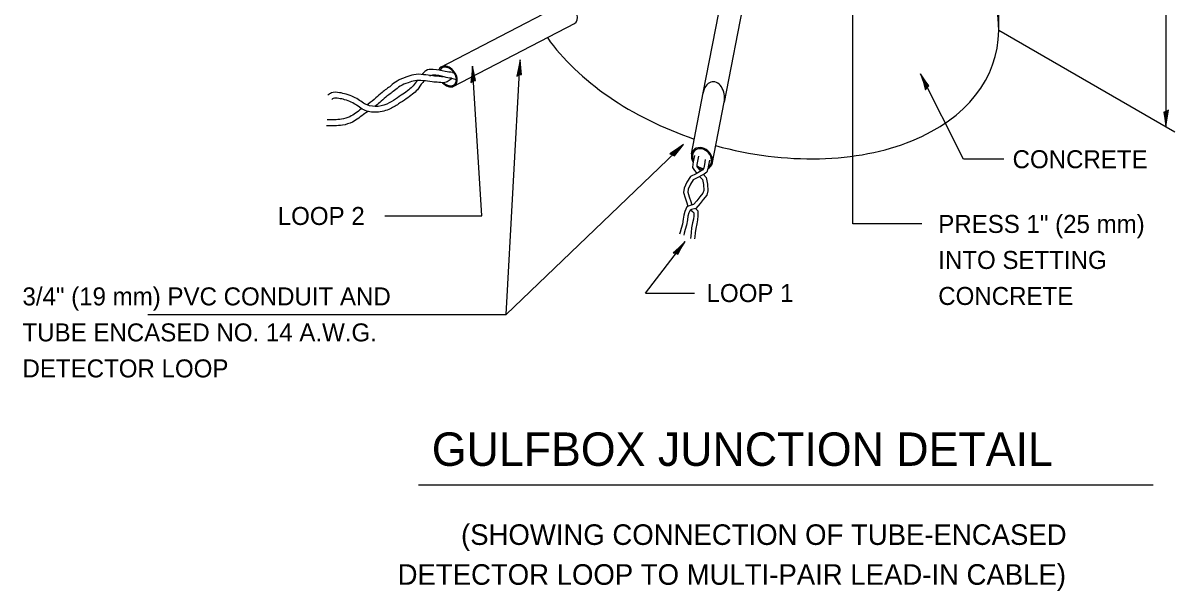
# Model space of a CAD drawing. Extents: x 1709823 to 1716999, y 1398858 to 1402388.
# Drawn here: x 1714651.4 to 1714785.7, y 1401574.8 to 1401641 of the extents above; entities that cross this region are included whole.
import ezdxf

# ---------------------------------------------------------------- set-up
doc = ezdxf.new("R2010")
doc.units = 0
for name, color, linetype in [('Design_EX_Roadway Dimensions', 7, 'Continuous'), ('Design_EX_Roadway Notes', 7, 'Continuous'), ('Sheets_General Details', 7, 'Continuous'), ('Signals_EX_Above Ground', 7, 'Continuous')]:
    doc.layers.add(name, color=color, linetype=linetype)

msp = doc.modelspace()

# ---------------------------------------------------------------- linework, layer by layer
at = {"layer": 'Design_EX_Roadway Dimensions'}
for p, q in [((1714784.65, 1401681.83), (1714784.65, 1401628.93)), ((1714765.16, 1401640.19), (1714785.7, 1401628.33))]:
    msp.add_line(p, q, dxfattribs=at)
msp.add_lwpolyline([(1714784.68, 1401630.68), (1714784.42, 1401630.62), (1714784.53, 1401629.88), (1714784.65, 1401628.93), (1714784.79, 1401629.95), (1714784.95, 1401630.84), (1714784.68, 1401630.68), (1714784.5, 1401630.6), (1714784.65, 1401629.57), (1714784.85, 1401630.7), (1714784.63, 1401630.53), (1714784.66, 1401630.06), (1714784.73, 1401630.51)], dxfattribs=at)
at = {"layer": 'Design_EX_Roadway Notes'}
for p, q in [((1714748.13, 1401617.58), (1714748.13, 1401675.34)), ((1714707.71, 1401607.02), (1714709.37, 1401636.72)), ((1714704.88, 1401618.51), (1714703.8, 1401636)), ((1714761.06, 1401625.12), (1714756.03, 1401635.07)), ((1714707.71, 1401607.02), (1714728.4, 1401626.85)), ((1714765.74, 1401625.12), (1714761.06, 1401625.12)), ((1714693.59, 1401618.51), (1714704.88, 1401618.51)), ((1714756.17, 1401617.58), (1714748.13, 1401617.58)), ((1714723.95, 1401609.52), (1714728.58, 1401615.53)), ((1714723.95, 1401609.52), (1714729.67, 1401609.52)), ((1714665.95, 1401607.02), (1714707.71, 1401607.02))]:
    msp.add_line(p, q, dxfattribs=at)
for points in [[(1714709.24, 1401634.98), (1714709.51, 1401635.02), (1714709.44, 1401635.76), (1714709.37, 1401636.72), (1714709.17, 1401635.71), (1714708.96, 1401634.83), (1714709.24, 1401634.98), (1714709.42, 1401635.04), (1714709.33, 1401636.08), (1714709.07, 1401634.97), (1714709.3, 1401635.12), (1714709.3, 1401635.59), (1714709.2, 1401635.14)], [(1714703.88, 1401634.26), (1714704.14, 1401634.33), (1714703.98, 1401635.06), (1714703.8, 1401636), (1714703.72, 1401634.98), (1714703.62, 1401634.08), (1714703.88, 1401634.26), (1714704.05, 1401634.35), (1714703.84, 1401635.37), (1714703.71, 1401634.23), (1714703.92, 1401634.41), (1714703.86, 1401634.88), (1714703.82, 1401634.42)], [(1714756.8, 1401633.5), (1714757.01, 1401633.67), (1714756.57, 1401634.28), (1714756.03, 1401635.07), (1714756.37, 1401634.1), (1714756.63, 1401633.24), (1714756.8, 1401633.5), (1714756.92, 1401633.65), (1714756.32, 1401634.5), (1714756.65, 1401633.4), (1714756.78, 1401633.65), (1714756.54, 1401634.06), (1714756.68, 1401633.62)], [(1714727.12, 1401625.66), (1714727.34, 1401625.51), (1714727.8, 1401626.1), (1714728.4, 1401626.85), (1714727.57, 1401626.25), (1714726.82, 1401625.74), (1714727.12, 1401625.66), (1714727.3, 1401625.59), (1714727.94, 1401626.41), (1714726.99, 1401625.77), (1714727.26, 1401625.72), (1714727.58, 1401626.07), (1714727.21, 1401625.81)], [(1714727.49, 1401614.16), (1714727.74, 1401614.05), (1714728.1, 1401614.7), (1714728.58, 1401615.53), (1714727.85, 1401614.81), (1714727.18, 1401614.2), (1714727.49, 1401614.16), (1714727.68, 1401614.12), (1714728.19, 1401615.03), (1714727.34, 1401614.25), (1714727.62, 1401614.25), (1714727.89, 1401614.64), (1714727.55, 1401614.32)]]:
    msp.add_lwpolyline(points, dxfattribs=at)
at = {"layer": 'Sheets_General Details'}
msp.add_line((1714697.5, 1401587.13), (1714783.17, 1401587.13), dxfattribs=at)
at = {"layer": 'Signals_EX_Above Ground'}
for p, q in [((1714765.16, 1401640.19), (1714765.32, 1401665.47)), ((1714730.7, 1401632.86), (1714734.54, 1401652.6)), ((1714733.18, 1401631.78), (1714737.12, 1401652.11)), ((1714700.04, 1401635.82), (1714714.09, 1401643.12)), ((1714701.47, 1401633.58), (1714715.75, 1401640.99)), ((1714701.47, 1401635.23), (1714701.68, 1401635.15)), ((1714701.33, 1401634.57), (1714701.91, 1401634.44)), ((1714729.33, 1401625.76), (1714730.7, 1401632.86)), ((1714731.74, 1401624.57), (1714733.14, 1401631.79))]:
    msp.add_line(p, q, dxfattribs=at)
for points in [[(1714730.93, 1401625.09), (1714730.84, 1401624.53), (1714730.78, 1401624.13), (1714730.7, 1401623.92), (1714730.55, 1401623.8), (1714730.26, 1401623.67), (1714729.86, 1401623.43), (1714729.2, 1401623.11), (1714728.79, 1401622.47), (1714728.46, 1401621.75), (1714728.41, 1401621.23), (1714728.6, 1401620.61), (1714728.78, 1401620.03), (1714728.92, 1401619.63)], [(1714731.42, 1401625.01), (1714731.32, 1401624.45), (1714731.25, 1401624.01), (1714731.11, 1401623.61), (1714730.8, 1401623.38), (1714730.49, 1401623.23), (1714730.09, 1401623), (1714729.53, 1401622.73), (1714729.22, 1401622.23), (1714728.94, 1401621.62), (1714728.91, 1401621.28), (1714729.07, 1401620.75), (1714729.24, 1401620.19), (1714729.38, 1401619.78)], [(1714729.68, 1401625.56), (1714729.57, 1401625.01), (1714729.47, 1401624.57), (1714729.46, 1401624.15), (1714729.67, 1401623.82), (1714729.89, 1401623.57), (1714729.96, 1401623.49)], [(1714730.16, 1401625.47), (1714730.05, 1401624.91), (1714729.96, 1401624.51), (1714729.95, 1401624.28), (1714730.06, 1401624.12), (1714730.27, 1401623.89), (1714730.39, 1401623.73)], [(1714730.28, 1401623.1), (1714730.6, 1401622.75), (1714730.72, 1401622.17), (1714730.76, 1401621.5), (1714730.66, 1401621.18), (1714730.32, 1401620.74), (1714729.95, 1401620.28), (1714729.57, 1401619.83), (1714729.19, 1401619.74), (1714728.78, 1401619.57), (1714728.56, 1401619.03), (1714728.44, 1401618.59), (1714728.36, 1401618.13), (1714728.27, 1401617.56), (1714728.13, 1401617.06), (1714728, 1401616.63), (1714727.94, 1401616.39)], [(1714730.72, 1401623.35), (1714731.06, 1401622.98), (1714731.21, 1401622.23), (1714731.25, 1401621.45), (1714731.11, 1401620.95), (1714730.7, 1401620.43), (1714730.33, 1401619.96), (1714729.84, 1401619.39), (1714729.34, 1401619.27), (1714729.16, 1401619.19), (1714729.02, 1401618.87), (1714728.92, 1401618.49), (1714728.85, 1401618.05), (1714728.75, 1401617.45), (1714728.6, 1401616.92), (1714728.47, 1401616.51), (1714728.42, 1401616.27)], [(1714729.2, 1401619.21), (1714729.44, 1401619.03), (1714729.59, 1401618.89), (1714729.6, 1401618.54), (1714729.55, 1401618.15), (1714729.46, 1401617.71), (1714729.34, 1401617.12), (1714729.28, 1401616.57), (1714729.25, 1401616.14), (1714729.21, 1401615.9)], [(1714729.79, 1401619.38), (1714730.07, 1401619.1), (1714730.09, 1401618.52), (1714730.04, 1401618.07), (1714729.94, 1401617.61), (1714729.82, 1401617.04), (1714729.76, 1401616.53), (1714729.73, 1401616.09), (1714729.7, 1401615.83)]]:
    msp.add_lwpolyline(points, dxfattribs=at)
for centre, major_axis, ratio, start_param, end_param in [((1714737.17, 1401644.51), (27.57, -7.42), 0.647579, 0.166031, 0.754149), ((1714714.92, 1401642.06), (0.83, -1.06), 0.693744, 6.206076, 9.449141), ((1714737.17, 1401644.51), (27.57, -7.42), 0.647579, 3.807791, 4.612534), ((1714737.17, 1401644.51), (27.57, -7.42), 0.647579, 4.704254, 6.449216), ((1714700.91, 1401634.78), (0.83, -1.06), 0.701066, 4.857127, 9.846744), ((1714700.91, 1401634.78), (0.748, -0.956), 0.701066, 4.957076, 9.782093), ((1714700.91, 1401634.78), (0.83, -1.06), 0.693744, 6.206076, 9.449141), ((1714731.93, 1401632.36), (0.13, -1.81), 0.693744, 1.200951, 4.388599), ((1714730.56, 1401625.21), (-0.9, 1.05), 0.807427, 2.92015, 7.607919), ((1714730.56, 1401625.21), (-0.814, 0.944), 0.807427, 3.036393, 7.479391), ((1714730.56, 1401625.21), (-0.814, 0.944), 0.807427, 1.754717, 2.495002), ((1714730.56, 1401625.21), (-0.9, 1.05), 0.807427, 1.866918, 2.451495)]:
    msp.add_ellipse(centre, major_axis=major_axis, ratio=ratio, start_param=start_param, end_param=end_param, dxfattribs=at)
for points in [[(1714700.37, 1401634.75), (1714700.34, 1401634.75), (1714699.92, 1401634.79), (1714699.18, 1401634.85), (1714698.08, 1401634.99), (1714696.95, 1401634.99), (1714696.03, 1401634.7), (1714695, 1401634.25), (1714694.27, 1401633.69), (1714693.25, 1401632.92), (1714692.53, 1401632.28), (1714691.64, 1401631.56), (1714691.5, 1401631.46)], [(1714701.47, 1401635.23), (1714700.62, 1401635.38), (1714699.22, 1401635.6), (1714698.35, 1401635.45), (1714697.93, 1401635)], [(1714697.36, 1401634.34), (1714696.88, 1401633.69), (1714696.37, 1401633.22), (1714695.69, 1401632.73), (1714694.83, 1401632.15), (1714693.8, 1401631.57), (1714692.44, 1401631.28), (1714691.22, 1401631.59), (1714690.64, 1401631.99), (1714689.95, 1401632.37), (1714689.08, 1401632.71), (1714688.28, 1401632.89), (1714687.34, 1401632.86), (1714686.94, 1401632.62)], [(1714698.17, 1401634.27), (1714697.99, 1401634.09), (1714697.37, 1401633.24), (1714696.79, 1401632.7), (1714696.08, 1401632.18), (1714695.18, 1401631.58), (1714694.04, 1401630.94), (1714692.43, 1401630.6), (1714690.94, 1401630.97), (1714690.29, 1401631.42), (1714689.67, 1401631.77), (1714688.89, 1401632.07), (1714688.21, 1401632.22), (1714687.54, 1401632.2), (1714687.38, 1401632.11)], [(1714701.44, 1401634.56), (1714701.2, 1401634.38), (1714700.73, 1401634.11), (1714700.37, 1401634.05), (1714699.86, 1401634.09), (1714699.1, 1401634.15), (1714698.03, 1401634.29), (1714697.06, 1401634.29), (1714696.28, 1401634.05), (1714695.36, 1401633.64), (1714694.69, 1401633.13), (1714693.69, 1401632.37), (1714692.98, 1401631.75), (1714692.42, 1401631.29)], [(1714701.33, 1401634.57), (1714700.51, 1401634.72), (1714699.22, 1401634.93), (1714698.8, 1401634.85)], [(1714690.81, 1401631), (1714689.48, 1401630.09), (1714688.52, 1401629.8), (1714686.86, 1401629.74)], [(1714691.63, 1401630.7), (1714691.26, 1401630.46), (1714689.79, 1401629.46), (1714688.64, 1401629.1), (1714686.78, 1401629.03)]]:
    msp.add_spline(points, degree=3, dxfattribs=at)

# ---------------------------------------------------------------- texts
at = {"layer": 'Design_EX_Roadway Notes'}
for s, height, p in [('CONCRETE', 2.099, (1714766.77, 1401624.08)), ('LOOP 2', 2.099, (1714681.09, 1401617.46)), ('PRESS 1" (25 mm)', 2.0985, (1714758.1, 1401616.53)), ('INTO SETTING', 2.0985, (1714758.1, 1401612.33)), ('3/4" (19 mm) PVC CONDUIT AND', 2.0985, (1714651.33, 1401608.08)), ('LOOP 1', 2.099, (1714731.09, 1401608.47)), ('CONCRETE', 2.099, (1714758.1, 1401608.13)), ('TUBE ENCASED NO. 14 A.W.G.', 2.0985, (1714651.33, 1401603.88)), ('DETECTOR LOOP', 2.0985, (1714651.33, 1401599.68)), ('(SHOWING CONNECTION OF TUBE-ENCASED', 2.4, (1714702.46, 1401580.14)), ('DETECTOR LOOP TO MULTI-PAIR LEAD-IN CABLE)', 2.4, (1714695.07, 1401575.49))]:
    msp.add_text(s, height=height, dxfattribs=at).set_placement(p)
at = {"layer": 'Sheets_General Details'}
msp.add_text('GULFBOX JUNCTION DETAIL', height=3.8985, dxfattribs=at).set_placement((1714699.05, 1401589.36))

doc.saveas('drawing.dxf')
